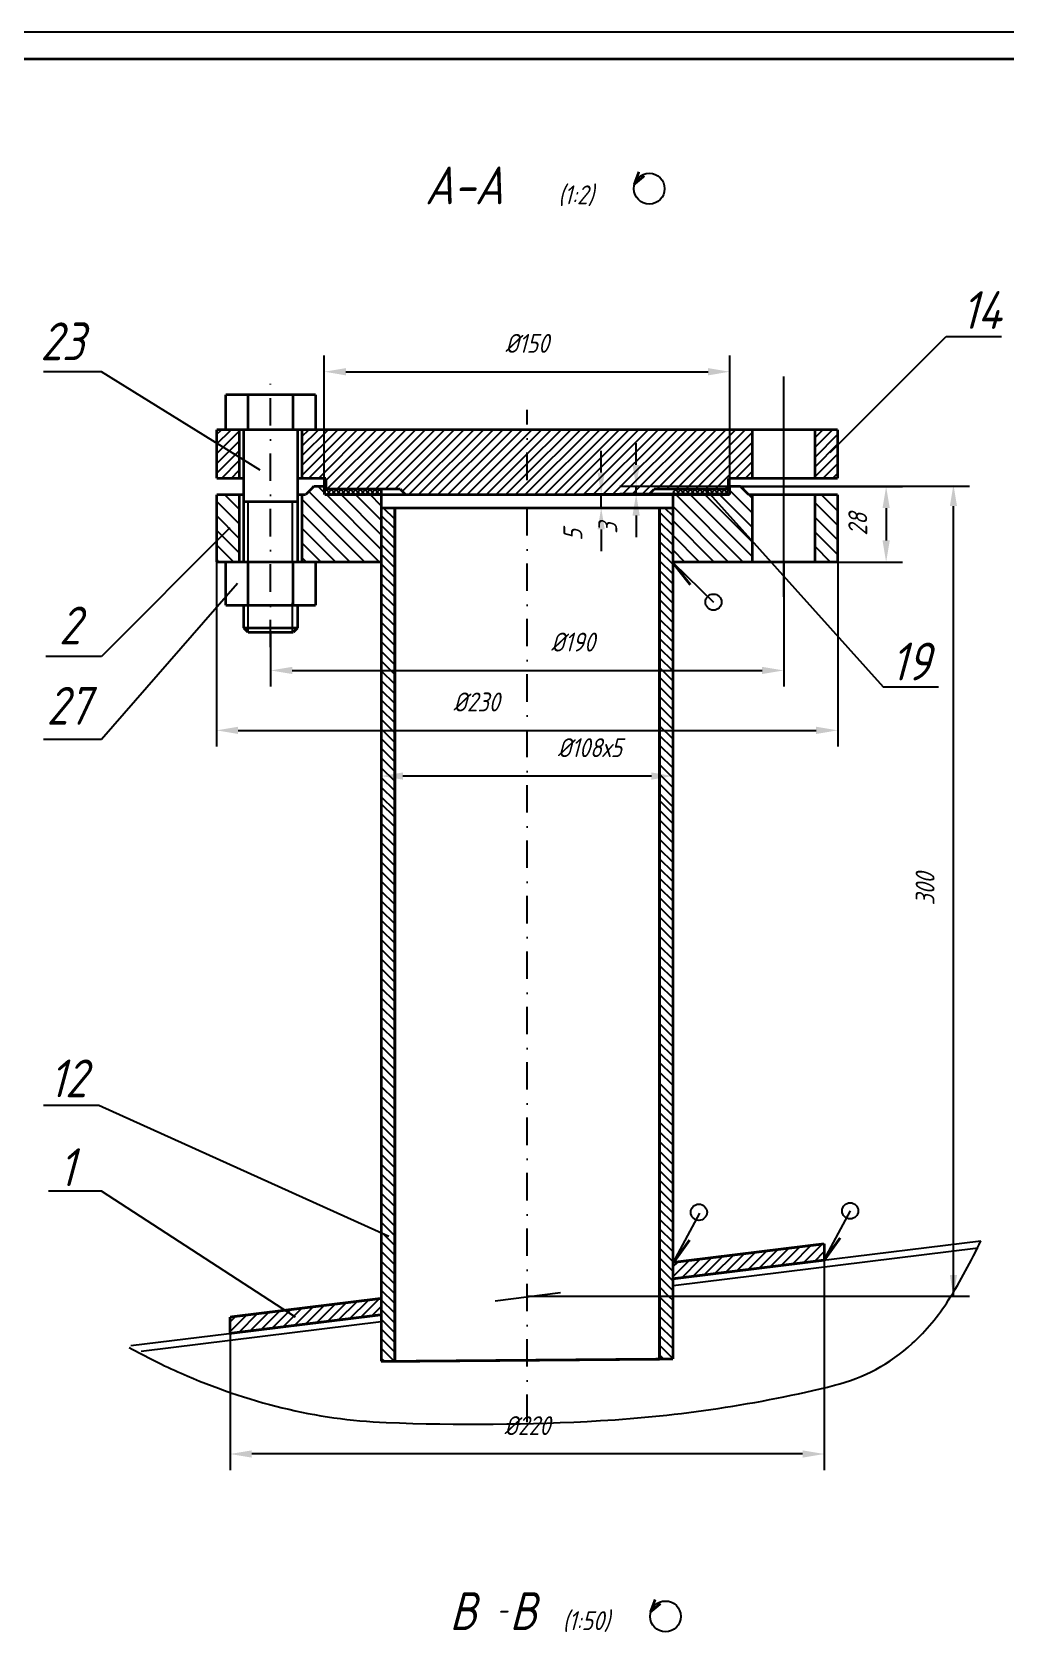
# Model space of a CAD drawing. Extents: x 604 to 1882, y 746 to 1340.
# Drawn here: x 896.2 to 1076.5, y 1044.2 to 1340.5 of the extents above; entities that cross this region are included whole.
import ezdxf
from ezdxf.enums import TextEntityAlignment as Align

# ---------------------------------------------------------------- set-up
doc = ezdxf.new("R2010")
doc.units = 0
doc.header["$LTSCALE"] = 0.4
doc.header["$MEASUREMENT"] = 0
doc.linetypes.add('DASHDOT', pattern=[25.4, 12.7, -6.35, 0, -6.35])
doc.layers.get('0').update_dxf_attribs({"linetype": 'CONTINUOUS'})
doc.layers.get('DEFPOINTS').update_dxf_attribs({"linetype": 'CONTINUOUS'})
doc.styles.add('ROMANC', font='romanc', dxfattribs={"width": 0.8, "oblique": 15, "height": 3.5})
doc.dimstyles.get("Standard").update_dxf_attribs({"dimtxt": 0.18, "dimasz": 0.18, "dimexe": 0.18, "dimexo": 0.0625, "dimgap": 0.09, "dimtad": 0, "dimtih": 1, "dimtoh": 1, "dimdec": 4, "dimzin": 0, "dimtxsty": 'STANDARD', "dimcen": 0.09, "dimazin": 3, "dimtfac": 1, "dimtdec": 4, "dimtofl": 0, "dimtmove": 0, "dimatfit": 3, "dimtolj": 1, "dimtzin": 0})

# ---------------------------------------------------------------- blocks, each defined once
blk = doc.blocks.new('*D9')
at = {"color": 0, "linetype": 'BYBLOCK'}
for p, q in [((1624.72, 1364.35), (1654.68, 1364.35)), ((1651.68, 1360.35), (1651.68, 1354.35)), ((1642.72, 1350.35), (1654.68, 1350.35))]:
    blk.add_line(p, q, dxfattribs=at)
for points in [[(1651.01, 1360.35), (1652.35, 1360.35), (1651.68, 1364.35)], [(1651.01, 1354.35), (1652.35, 1354.35), (1651.68, 1350.35)]]:
    blk.add_solid(points, dxfattribs=at)
at = {"layer": 'DEFPOINTS', "color": 0, "linetype": 'BYBLOCK'}
for p in [(1624.72, 1364.35), (1642.72, 1350.35), (1651.68, 1350.35)]:
    blk.add_point(p, dxfattribs=at)
at = {"color": 0, "linetype": 'BYBLOCK', "style": 'ROMANC', "oblique": 15, "width": 0.8}
blk.add_text('28', height=3.5, rotation=90, dxfattribs=at).set_placement((1648.18, 1357.35), align=Align.CENTER)
blk = doc.blocks.new('*D10')
at = {"color": 0, "linetype": 'BYBLOCK'}
for p, q in [((1527.72, 1350.35), (1527.72, 1316.19)), ((1642.72, 1350.35), (1642.72, 1316.19)), ((1531.72, 1319.19), (1638.72, 1319.19))]:
    blk.add_line(p, q, dxfattribs=at)
for points in [[(1531.72, 1319.86), (1531.72, 1318.52), (1527.72, 1319.19)], [(1638.72, 1319.86), (1638.72, 1318.52), (1642.72, 1319.19)]]:
    blk.add_solid(points, dxfattribs=at)
at = {"layer": 'DEFPOINTS', "color": 0, "linetype": 'BYBLOCK'}
for p in [(1527.72, 1350.35), (1642.72, 1350.35), (1642.72, 1319.19)]:
    blk.add_point(p, dxfattribs=at)
at = {"color": 0, "linetype": 'BYBLOCK', "style": 'ROMANC', "oblique": 15, "width": 0.8}
blk.add_text('%%c230', height=3.5, dxfattribs=at).set_placement((1575.81, 1322.69), align=Align.CENTER)
blk = doc.blocks.new('*X0')
at = {"color": 0}
for p, q in [((1589.33, 1249.87), (1592.78, 1253.32)), ((1591.38, 1250.13), (1594.82, 1253.57)), ((1593.42, 1250.38), (1596.87, 1253.83)), ((1595.47, 1250.63), (1598.92, 1254.08)), ((1597.52, 1250.88), (1600.97, 1254.33)), ((1599.57, 1251.14), (1603.02, 1254.58)), ((1601.62, 1251.39), (1605.07, 1254.84)), ((1603.67, 1251.64), (1607.12, 1255.09)), ((1605.72, 1251.89), (1609.16, 1255.34)), ((1607.76, 1252.15), (1611.21, 1255.59)), ((1609.81, 1252.4), (1611.62, 1254.21)), ((1583.62, 1249.56), (1586.63, 1252.56)), ((1583.62, 1251.36), (1584.58, 1252.31)), ((1585.23, 1249.37), (1588.68, 1252.82)), ((1587.28, 1249.62), (1590.73, 1253.07)), ((1517.63, 1241.04), (1521.07, 1244.48)), ((1519.68, 1241.29), (1523.12, 1244.74)), ((1521.72, 1241.54), (1525.17, 1244.99)), ((1523.77, 1241.79), (1527.22, 1245.24)), ((1525.82, 1242.05), (1529.27, 1245.49)), ((1501.62, 1239.4), (1504.69, 1242.46)), ((1501.62, 1241.2), (1502.64, 1242.21)), ((1503.29, 1239.27), (1506.73, 1242.72)), ((1505.34, 1239.52), (1508.78, 1242.97)), ((1507.38, 1239.77), (1510.83, 1243.22)), ((1509.43, 1240.03), (1512.88, 1243.47)), ((1511.48, 1240.28), (1514.93, 1243.73)), ((1513.53, 1240.53), (1516.98, 1243.98)), ((1515.58, 1240.78), (1519.03, 1244.23)), ((1527.87, 1242.3), (1529.62, 1244.05))]:
    blk.add_line(p, q, dxfattribs=at)
blk = doc.blocks.new('*D7')
at = {"color": 0, "linetype": 'BYBLOCK'}
for p, q in [((1547.67, 1362.85), (1547.67, 1388.59)), ((1622.72, 1362.85), (1622.72, 1388.59)), ((1551.67, 1385.59), (1618.72, 1385.59))]:
    blk.add_line(p, q, dxfattribs=at)
for points in [[(1551.67, 1386.26), (1551.67, 1384.92), (1547.67, 1385.59)], [(1618.72, 1386.26), (1618.72, 1384.92), (1622.72, 1385.59)]]:
    blk.add_solid(points, dxfattribs=at)
at = {"layer": 'DEFPOINTS', "color": 0, "linetype": 'BYBLOCK'}
for p in [(1622.72, 1385.59), (1547.67, 1362.85), (1622.72, 1362.85)]:
    blk.add_point(p, dxfattribs=at)
at = {"color": 0, "linetype": 'BYBLOCK', "style": 'ROMANC', "oblique": 15, "width": 0.8}
blk.add_text('%%c150', height=3.5, dxfattribs=at).set_placement((1585.19, 1389.09), align=Align.CENTER)
blk = doc.blocks.new('*X3')
at = {"color": 0}
for p, q in [((1519.12, 1344.91), (1519.56, 1345.34)), ((1520.36, 1344.34), (1519.36, 1345.34)), ((1519.46, 1344.34), (1520.46, 1345.34)), ((1521.26, 1344.34), (1520.26, 1345.34)), ((1520.36, 1344.34), (1521.36, 1345.34)), ((1522.16, 1344.34), (1521.16, 1345.34)), ((1521.25, 1344.34), (1522.25, 1345.34)), ((1523.05, 1344.34), (1522.05, 1345.34)), ((1522.15, 1344.34), (1523.15, 1345.34)), ((1523.95, 1344.34), (1522.95, 1345.34)), ((1523.05, 1344.34), (1524.05, 1345.34)), ((1524.85, 1344.34), (1523.85, 1345.34)), ((1523.95, 1344.34), (1524.95, 1345.34)), ((1525.75, 1344.34), (1524.75, 1345.34)), ((1524.85, 1344.34), (1525.85, 1345.34)), ((1526.65, 1344.34), (1525.65, 1345.34)), ((1525.74, 1344.34), (1526.74, 1345.34)), ((1527.54, 1344.34), (1526.54, 1345.34)), ((1526.64, 1344.34), (1527.64, 1345.34)), ((1528.44, 1344.34), (1527.44, 1345.34)), ((1527.54, 1344.34), (1528.54, 1345.34)), ((1529.34, 1344.34), (1528.34, 1345.34)), ((1528.44, 1344.34), (1529.44, 1345.34)), ((1529.62, 1344.95), (1529.24, 1345.34)), ((1583.63, 1344.75), (1584.22, 1345.34)), ((1585.02, 1344.34), (1584.02, 1345.34)), ((1584.12, 1344.34), (1585.12, 1345.34)), ((1585.91, 1344.34), (1584.91, 1345.34)), ((1585.01, 1344.34), (1586.01, 1345.34)), ((1586.81, 1344.34), (1585.81, 1345.34)), ((1585.91, 1344.34), (1586.91, 1345.34)), ((1587.71, 1344.34), (1586.71, 1345.34)), ((1586.81, 1344.34), (1587.81, 1345.34)), ((1588.61, 1344.34), (1587.61, 1345.34)), ((1587.71, 1344.34), (1588.71, 1345.34)), ((1589.51, 1344.34), (1588.51, 1345.34)), ((1588.61, 1344.34), (1589.61, 1345.34)), ((1590.41, 1344.34), (1589.41, 1345.34)), ((1589.5, 1344.34), (1590.5, 1345.34)), ((1591.3, 1344.34), (1590.3, 1345.34)), ((1590.4, 1344.34), (1591.4, 1345.34)), ((1592.2, 1344.34), (1591.2, 1345.34)), ((1591.3, 1344.34), (1592.3, 1345.34)), ((1593.1, 1344.34), (1592.1, 1345.34)), ((1592.2, 1344.34), (1593.2, 1345.34)), ((1594, 1344.34), (1593, 1345.34)), ((1593.1, 1344.34), (1594.1, 1345.34)), ((1594.12, 1345.11), (1593.9, 1345.34)), ((1519.46, 1344.34), (1519.12, 1344.68)), ((1529.34, 1344.34), (1529.62, 1344.63)), ((1584.12, 1344.34), (1583.63, 1344.84)), ((1593.99, 1344.34), (1594.12, 1344.47))]:
    blk.add_line(p, q, dxfattribs=at)
blk = doc.blocks.new('*X2')
at = {"color": 0}
for p, q in [((1519.12, 1344.68), (1517.96, 1345.84)), ((1598.33, 1340.91), (1594.12, 1345.11)), ((1598.33, 1343.61), (1596.09, 1345.84)), ((1503.33, 1338.93), (1499.12, 1343.13)), ((1503.33, 1341.62), (1500.6, 1344.34)), ((1503.33, 1344.31), (1503.3, 1344.34)), ((1526.57, 1331.84), (1514.92, 1343.49)), ((1529.27, 1331.84), (1516.2, 1344.91)), ((1529.62, 1334.18), (1519.46, 1344.34)), ((1529.62, 1336.87), (1522.16, 1344.34)), ((1529.62, 1339.57), (1524.85, 1344.34)), ((1529.62, 1342.26), (1527.54, 1344.34)), ((1593.92, 1331.84), (1583.63, 1342.14)), ((1596.62, 1331.84), (1584.12, 1344.34)), ((1598.33, 1332.83), (1586.81, 1344.34)), ((1598.33, 1335.52), (1589.51, 1344.34)), ((1598.33, 1338.22), (1592.2, 1344.34)), ((1614.12, 1338.58), (1609.92, 1342.78)), ((1614.12, 1341.28), (1611.06, 1344.34)), ((1614.12, 1343.97), (1613.75, 1344.34)), ((1503.33, 1336.23), (1499.12, 1340.43)), ((1523.88, 1331.84), (1514.92, 1340.8)), ((1591.23, 1331.84), (1583.63, 1339.45)), ((1614.12, 1335.89), (1609.92, 1340.09)), ((1503.33, 1333.54), (1499.12, 1337.74)), ((1521.18, 1331.84), (1514.92, 1338.1)), ((1588.54, 1331.84), (1583.63, 1336.75)), ((1614.12, 1333.2), (1609.92, 1337.4)), ((1502.33, 1331.84), (1499.12, 1335.04)), ((1518.49, 1331.84), (1514.92, 1335.41)), ((1585.84, 1331.84), (1583.63, 1334.06)), ((1612.78, 1331.84), (1609.92, 1334.7)), ((1499.63, 1331.84), (1499.12, 1332.35)), ((1515.8, 1331.84), (1514.92, 1332.71)), ((1610.09, 1331.84), (1609.92, 1332.01))]:
    blk.add_line(p, q, dxfattribs=at)
blk = doc.blocks.new('*X1')
at = {"color": 0}
for p, q in [((1499.12, 1353.64), (1501.82, 1356.34)), ((1499.12, 1355.44), (1500.03, 1356.34)), ((1499.12, 1351.85), (1503.33, 1356.05)), ((1499.12, 1350.05), (1503.33, 1354.25)), ((1514.92, 1347.89), (1523.38, 1356.34)), ((1514.92, 1349.69), (1521.58, 1356.34)), ((1514.92, 1351.48), (1519.78, 1356.34)), ((1514.92, 1353.28), (1517.99, 1356.34)), ((1514.92, 1355.08), (1516.19, 1356.34)), ((1516.17, 1347.34), (1525.17, 1356.34)), ((1517.97, 1347.34), (1526.97, 1356.34)), ((1519.38, 1346.95), (1528.76, 1356.34)), ((1519.56, 1345.34), (1530.56, 1356.34)), ((1521.36, 1345.34), (1532.36, 1356.34)), ((1523.15, 1345.34), (1534.15, 1356.34)), ((1524.95, 1345.34), (1535.95, 1356.34)), ((1526.74, 1345.34), (1537.74, 1356.34)), ((1528.54, 1345.34), (1539.54, 1356.34)), ((1530.34, 1345.34), (1541.34, 1356.34)), ((1532.13, 1345.34), (1543.13, 1356.34)), ((1533.52, 1344.94), (1544.93, 1356.34)), ((1534.72, 1344.34), (1546.72, 1356.34)), ((1536.52, 1344.34), (1548.52, 1356.34)), ((1538.32, 1344.34), (1550.32, 1356.34)), ((1540.11, 1344.34), (1552.11, 1356.34)), ((1541.91, 1344.34), (1553.91, 1356.34)), ((1543.7, 1344.34), (1555.7, 1356.34)), ((1545.5, 1344.34), (1556.62, 1355.47)), ((1556.62, 1351.88), (1561.09, 1356.34)), ((1556.62, 1353.67), (1559.3, 1356.34)), ((1556.62, 1355.47), (1557.5, 1356.34)), ((1556.62, 1350.08), (1562.89, 1356.34)), ((1556.62, 1348.28), (1564.68, 1356.34)), ((1556.62, 1346.49), (1566.48, 1356.34)), ((1556.62, 1344.69), (1568.28, 1356.34)), ((1558.07, 1344.34), (1570.07, 1356.34)), ((1559.87, 1344.34), (1571.87, 1356.34)), ((1561.66, 1344.34), (1573.66, 1356.34)), ((1563.46, 1344.34), (1575.46, 1356.34)), ((1565.26, 1344.34), (1577.26, 1356.34)), ((1567.05, 1344.34), (1579.05, 1356.34)), ((1568.85, 1344.34), (1580.85, 1356.34)), ((1570.65, 1344.34), (1582.65, 1356.34)), ((1572.44, 1344.34), (1584.44, 1356.34)), ((1574.24, 1344.34), (1586.24, 1356.34)), ((1576.03, 1344.34), (1588.03, 1356.34)), ((1577.83, 1344.34), (1589.83, 1356.34)), ((1580.63, 1345.34), (1591.63, 1356.34)), ((1582.42, 1345.34), (1593.42, 1356.34)), ((1584.22, 1345.34), (1595.22, 1356.34)), ((1586.01, 1345.34), (1597.01, 1356.34)), ((1587.81, 1345.34), (1598.33, 1355.86)), ((1589.61, 1345.34), (1598.33, 1354.06)), ((1609.92, 1354.89), (1611.38, 1356.34)), ((1609.92, 1353.09), (1613.18, 1356.34)), ((1609.92, 1351.29), (1614.12, 1355.49)), ((1499.12, 1348.26), (1503.33, 1352.46)), ((1547.3, 1344.34), (1556.62, 1353.67)), ((1549.09, 1344.34), (1556.62, 1351.88)), ((1591.4, 1345.34), (1598.33, 1352.27)), ((1609.92, 1349.5), (1614.12, 1353.7)), ((1609.92, 1347.7), (1614.12, 1351.9)), ((1500.01, 1347.34), (1503.33, 1350.66)), ((1501.8, 1347.34), (1503.33, 1348.86)), ((1550.89, 1344.34), (1556.62, 1350.08)), ((1552.68, 1344.34), (1556.62, 1348.28)), ((1595.2, 1347.34), (1598.33, 1350.47)), ((1596.99, 1347.34), (1598.33, 1348.67)), ((1611.36, 1347.34), (1614.12, 1350.11)), ((1613.16, 1347.34), (1614.12, 1348.31)), ((1554.48, 1344.34), (1556.62, 1346.49)), ((1593.2, 1345.34), (1593.88, 1346.02)), ((1556.28, 1344.34), (1556.62, 1344.69))]:
    blk.add_line(p, q, dxfattribs=at)
blk = doc.blocks.new('*D8')
at = {"color": 0, "linetype": 'BYBLOCK'}
for p, q in [((1605.4, 1368.35), (1605.4, 1372.35)), ((1624.72, 1364.35), (1602.4, 1364.35)), ((1622.72, 1362.96), (1602.4, 1362.96)), ((1605.4, 1362.96), (1605.4, 1364.35)), ((1605.4, 1358.96), (1605.4, 1354.96))]:
    blk.add_line(p, q, dxfattribs=at)
for points in [[(1604.73, 1368.35), (1606.07, 1368.35), (1605.4, 1364.35)], [(1604.73, 1358.96), (1606.07, 1358.96), (1605.4, 1362.96)]]:
    blk.add_solid(points, dxfattribs=at)
at = {"layer": 'DEFPOINTS', "color": 0, "linetype": 'BYBLOCK'}
for p in [(1605.4, 1364.35), (1622.72, 1362.96), (1624.72, 1364.35)]:
    blk.add_point(p, dxfattribs=at)
at = {"color": 0, "linetype": 'BYBLOCK', "style": 'ROMANC', "oblique": 15, "width": 0.8}
blk.add_text('3', height=3.5, rotation=90, dxfattribs=at).set_placement((1601.9, 1356.64), align=Align.CENTER)
blk = doc.blocks.new('*D5')
at = {"color": 0, "linetype": 'BYBLOCK'}
for p, q in [((1598.93, 1366.92), (1598.93, 1370.92)), ((1609.8, 1362.92), (1595.93, 1362.92)), ((1598.93, 1360.38), (1598.93, 1362.92)), ((1609.8, 1360.38), (1595.93, 1360.38)), ((1598.93, 1356.38), (1598.93, 1352.38))]:
    blk.add_line(p, q, dxfattribs=at)
for points in [[(1598.26, 1366.92), (1599.6, 1366.92), (1598.93, 1362.92)], [(1598.26, 1356.38), (1599.6, 1356.38), (1598.93, 1360.38)]]:
    blk.add_solid(points, dxfattribs=at)
at = {"layer": 'DEFPOINTS', "color": 0, "linetype": 'BYBLOCK'}
for p in [(1598.93, 1362.92), (1609.8, 1362.92), (1609.8, 1360.38)]:
    blk.add_point(p, dxfattribs=at)
at = {"color": 0, "linetype": 'BYBLOCK', "style": 'ROMANC', "oblique": 15, "width": 0.8}
blk.add_text('5', height=3.5, rotation=90, dxfattribs=at).set_placement((1595.43, 1355.38), align=Align.CENTER)
blk = doc.blocks.new('*X15')
at = {"color": 0}
for p, q in [((1916.75, 1959.13), (1914.24, 1961.63)), ((1916.75, 1957.34), (1914.24, 1959.84)), ((1916.75, 1955.54), (1914.24, 1958.04)), ((1916.75, 1953.75), (1914.24, 1956.25)), ((1916.75, 1951.95), (1914.24, 1954.45)), ((1916.75, 1950.15), (1914.24, 1952.65)), ((1916.75, 1948.36), (1914.24, 1950.86)), ((1916.75, 1946.56), (1914.24, 1949.06)), ((1916.75, 1944.77), (1914.24, 1947.27)), ((1916.75, 1942.97), (1914.24, 1945.47)), ((1916.75, 1941.17), (1914.24, 1943.67)), ((1916.75, 1939.38), (1914.24, 1941.88)), ((1916.75, 1937.58), (1914.24, 1940.08)), ((1916.75, 1935.78), (1914.24, 1938.28)), ((1916.75, 1933.99), (1914.24, 1936.49)), ((1916.75, 1932.19), (1914.24, 1934.69)), ((1916.75, 1930.4), (1914.24, 1932.9)), ((1916.75, 1928.6), (1914.24, 1931.1)), ((1916.75, 1926.8), (1914.24, 1929.3)), ((1916.75, 1925.01), (1914.24, 1927.51)), ((1916.75, 1923.21), (1914.24, 1925.71)), ((1916.75, 1921.42), (1914.24, 1923.92)), ((1916.75, 1919.62), (1914.24, 1922.12)), ((1916.75, 1917.82), (1914.24, 1920.32)), ((1916.75, 1916.03), (1914.24, 1918.53)), ((1916.75, 1914.23), (1914.24, 1916.73)), ((1916.75, 1912.44), (1914.24, 1914.94)), ((1916.75, 1910.64), (1914.24, 1913.14)), ((1916.75, 1908.84), (1914.24, 1911.34))]:
    blk.add_line(p, q, dxfattribs=at)
blk = doc.blocks.new('*X16')
at = {"color": 0}
for p, q in [((1865.24, 1958.55), (1862.74, 1961.05)), ((1865.24, 1956.75), (1862.74, 1959.25)), ((1865.24, 1954.96), (1862.74, 1957.46)), ((1865.24, 1953.16), (1862.74, 1955.66)), ((1865.24, 1951.36), (1862.74, 1953.86)), ((1865.24, 1949.57), (1862.74, 1952.07)), ((1865.24, 1947.77), (1862.74, 1950.27)), ((1865.24, 1945.98), (1862.74, 1948.48)), ((1865.24, 1944.18), (1862.74, 1946.68)), ((1865.24, 1942.38), (1862.74, 1944.88)), ((1865.24, 1940.59), (1862.74, 1943.09)), ((1865.24, 1938.79), (1862.74, 1941.29)), ((1865.24, 1937), (1862.74, 1939.5)), ((1865.24, 1935.2), (1862.74, 1937.7)), ((1865.24, 1933.4), (1862.74, 1935.9)), ((1865.24, 1931.61), (1862.74, 1934.11)), ((1865.24, 1929.81), (1862.74, 1932.31)), ((1865.24, 1928.02), (1862.74, 1930.52)), ((1865.24, 1926.22), (1862.74, 1928.72)), ((1865.24, 1924.42), (1862.74, 1926.92)), ((1865.24, 1922.63), (1862.74, 1925.13)), ((1865.24, 1920.83), (1862.74, 1923.33)), ((1865.24, 1919.03), (1862.74, 1921.53)), ((1865.24, 1917.24), (1862.74, 1919.74)), ((1865.24, 1915.44), (1862.74, 1917.94)), ((1865.24, 1913.65), (1862.74, 1916.15)), ((1865.24, 1911.85), (1862.74, 1914.35)), ((1865.24, 1910.05), (1862.74, 1912.55)), ((1865.24, 1908.26), (1862.74, 1910.76))]:
    blk.add_line(p, q, dxfattribs=at)

msp = doc.modelspace()

# ---------------------------------------------------------------- linework, layer by layer
for p, q in [((604.32, 1340.46), (1445.32, 1340.46)), ((1043.9319, 1262.61498), (1065.4019, 1284.07498)), ((1065.4019, 1284.07498), (1075.6719, 1284.07498)), ((909.0319, 1277.54498), (898.2919, 1277.54498)), ((938.4319, 1259.35498), (909.0319, 1277.54498)), ((1035.3569, 1235.85998), (1035.3569, 1276.66498)), ((936.1819, 1242.18498), (936.1819, 1253.58498)), ((944.4019, 1242.18498), (944.4019, 1253.47498)), ((1021.0519, 1255.62498), (1053.7319, 1219.23498)), ((932.8319, 1248.62498), (909.0319, 1224.83498)), ((1014.8719, 1242.16498), (1022.3419, 1234.89498)), ((934.2319, 1238.36498), (909.0319, 1209.44498)), ((936.1819, 1229.29498), (936.1819, 1234.31498)), ((944.4019, 1229.40498), (944.4019, 1234.76498)), ((909.0319, 1224.83498), (898.7619, 1224.83498)), ((1053.7319, 1219.23498), (1064.0019, 1219.23498)), ((909.0319, 1209.44498), (898.2919, 1209.44498)), ((908.5619, 1141.67498), (898.2919, 1141.67498)), ((962.2419, 1117.42498), (908.5619, 1141.67498)), ((909.0319, 1125.81498), (899.2219, 1125.81498)), ((944.9719, 1102.49498), (909.0319, 1125.81498)), ((1014.90316, 1112.57612), (1019.81433, 1121.77036)), ((1042.78316, 1112.96612), (1047.69433, 1122.16036)), ((1014.8569, 1108.34646), (1071.37723, 1115.31374)), ((1041.67584, 1112.9119), (1071.83987, 1116.63024)), ((981.92326, 1105.54865), (994.03562, 1107.04175)), ((914.47843, 1097.23222), (934.72738, 1099.72832)), ((916.38645, 1096.20796), (960.8569, 1101.68986))]:
    msp.add_line(p, q)
at = {"linetype": 'DASHDOT'}
for p, q in [((940.3569, 1226.55498), (940.3569, 1276.10498)), ((987.8569, 1083.07498), (987.8569, 1270.51498))]:
    msp.add_line(p, q, dxfattribs=at)
at = {"color": 0, "linetype": 'BYBLOCK'}
for p, q in [((1025.1069, 1256.34498), (1069.7719, 1256.34498)), ((1066.7719, 1106.27762), (1066.7719, 1252.66498)), ((1035.3569, 1242.31762), (1035.3569, 1219.24498)), ((940.3569, 1229.31762), (940.3569, 1219.24498)), ((944.3569, 1222.24498), (1031.3569, 1222.24498)), ((960.8569, 1197.56498), (960.8569, 1205.69498)), ((1014.8569, 1195.97498), (1014.8569, 1205.69498)), ((1010.8569, 1202.69498), (964.8569, 1202.69498)), ((960.8569, 1105.70912), (960.8569, 1145.20498)), ((1014.8569, 1112.62863), (1014.8569, 1142.88498)), ((1066.7719, 1110.27762), (1066.7719, 1140.19498)), ((1042.8569, 1113.05749), (1042.8569, 1074.16498)), ((987.85842, 1106.39113), (1069.77342, 1106.39113)), ((932.8569, 1099.49774), (932.8569, 1074.16498)), ((1038.8569, 1077.16498), (936.8569, 1077.16498))]:
    msp.add_line(p, q, dxfattribs=at)
at = {"color": 0}
for p, q in [((963.3569, 1248.43984), (960.8569, 1250.93984)), ((963.3569, 1250.23589), (961.27517, 1252.31762)), ((963.3569, 1252.03194), (963.07122, 1252.31762)), ((1014.8569, 1249.02532), (1012.3569, 1251.52532)), ((1014.8569, 1250.82137), (1013.36066, 1252.31762)), ((963.3569, 1246.64379), (960.8569, 1249.14379)), ((963.3569, 1244.84773), (960.8569, 1247.34773)), ((1014.8569, 1247.22927), (1012.3569, 1249.72927)), ((1014.8569, 1245.43322), (1012.3569, 1247.93322)), ((963.3569, 1243.05168), (960.8569, 1245.55168)), ((1014.8569, 1243.63717), (1012.3569, 1246.13717)), ((1014.8569, 1241.84112), (1012.3569, 1244.34112)), ((963.3569, 1241.25563), (960.8569, 1243.75563)), ((963.3569, 1239.45958), (960.8569, 1241.95958)), ((1014.8569, 1240.04507), (1012.3569, 1242.54507)), ((963.3569, 1237.66353), (960.8569, 1240.16353)), ((963.3569, 1235.86748), (960.8569, 1238.36748)), ((1014.8569, 1238.24902), (1012.3569, 1240.74902)), ((1014.8569, 1236.45296), (1012.3569, 1238.95296)), ((963.3569, 1234.07143), (960.8569, 1236.57143)), ((1014.8569, 1234.65691), (1012.3569, 1237.15691)), ((963.3569, 1232.27538), (960.8569, 1234.77538)), ((963.3569, 1230.47932), (960.8569, 1232.97932)), ((1014.8569, 1232.86086), (1012.3569, 1235.36086)), ((1014.8569, 1231.06481), (1012.3569, 1233.56481)), ((963.3569, 1228.68327), (960.8569, 1231.18327)), ((1014.8569, 1229.26876), (1012.3569, 1231.76876)), ((1014.8569, 1227.47271), (1012.3569, 1229.97271)), ((963.3569, 1226.88722), (960.8569, 1229.38722)), ((963.3569, 1225.09117), (960.8569, 1227.59117)), ((1014.8569, 1225.67666), (1012.3569, 1228.17666)), ((963.3569, 1223.29512), (960.8569, 1225.79512)), ((963.3569, 1221.49907), (960.8569, 1223.99907)), ((1014.8569, 1223.88061), (1012.3569, 1226.38061)), ((1014.8569, 1222.08455), (1012.3569, 1224.58455)), ((963.3569, 1219.70302), (960.8569, 1222.20302)), ((1014.8569, 1220.2885), (1012.3569, 1222.7885)), ((1014.8569, 1218.49245), (1012.3569, 1220.99245)), ((963.3569, 1217.90697), (960.8569, 1220.40697)), ((963.3569, 1216.11092), (960.8569, 1218.61092)), ((1014.8569, 1216.6964), (1012.3569, 1219.1964)), ((963.3569, 1214.31486), (960.8569, 1216.81486)), ((963.3569, 1212.51881), (960.8569, 1215.01881)), ((1014.8569, 1214.90035), (1012.3569, 1217.40035)), ((1014.8569, 1213.1043), (1012.3569, 1215.6043)), ((963.3569, 1210.72276), (960.8569, 1213.22276)), ((1014.8569, 1211.30825), (1012.3569, 1213.80825)), ((1014.8569, 1209.5122), (1012.3569, 1212.0122)), ((963.3569, 1208.92671), (960.8569, 1211.42671)), ((963.3569, 1207.13066), (960.8569, 1209.63066)), ((1014.8569, 1207.71614), (1012.3569, 1210.21614)), ((963.3569, 1205.33461), (960.8569, 1207.83461)), ((963.3569, 1203.53856), (960.8569, 1206.03856)), ((1014.8569, 1205.92009), (1012.3569, 1208.42009)), ((1014.8569, 1204.12404), (1012.3569, 1206.62404)), ((963.3569, 1201.74251), (960.8569, 1204.24251)), ((1014.8569, 1202.32799), (1012.3569, 1204.82799)), ((1014.8569, 1200.53194), (1012.3569, 1203.03194)), ((963.3569, 1199.94645), (960.8569, 1202.44645)), ((963.3569, 1198.1504), (960.8569, 1200.6504)), ((1014.8569, 1198.73589), (1012.3569, 1201.23589)), ((963.3569, 1196.35435), (960.8569, 1198.85435)), ((1014.8569, 1196.93984), (1012.3569, 1199.43984)), ((963.3569, 1142.72225), (960.8569, 1145.22225)), ((1014.8569, 1143.30773), (1012.3569, 1145.80773)), ((1014.8569, 1141.51168), (1012.3569, 1144.01168)), ((963.3569, 1140.9262), (960.8569, 1143.4262)), ((963.3569, 1139.13015), (960.8569, 1141.63015)), ((1014.8569, 1139.71563), (1012.3569, 1142.21563)), ((963.3569, 1137.3341), (960.8569, 1139.8341)), ((963.3569, 1135.53804), (960.8569, 1138.03804)), ((1014.8569, 1137.91958), (1012.3569, 1140.41958)), ((1014.8569, 1136.12353), (1012.3569, 1138.62353)), ((963.3569, 1133.74199), (960.8569, 1136.24199)), ((1014.8569, 1134.32748), (1012.3569, 1136.82748)), ((1014.8569, 1132.53143), (1012.3569, 1135.03143)), ((963.3569, 1131.94594), (960.8569, 1134.44594)), ((963.3569, 1130.14989), (960.8569, 1132.64989)), ((1014.8569, 1130.73538), (1012.3569, 1133.23538)), ((963.3569, 1128.35384), (960.8569, 1130.85384)), ((963.3569, 1126.55779), (960.8569, 1129.05779)), ((1014.8569, 1128.93932), (1012.3569, 1131.43932)), ((1014.8569, 1127.14327), (1012.3569, 1129.64327)), ((963.3569, 1124.76174), (960.8569, 1127.26174)), ((1014.8569, 1125.34722), (1012.3569, 1127.84722)), ((1014.8569, 1123.55117), (1012.3569, 1126.05117)), ((963.3569, 1122.96569), (960.8569, 1125.46569)), ((963.3569, 1121.16963), (960.8569, 1123.66963)), ((1014.8569, 1121.75512), (1012.3569, 1124.25512)), ((963.3569, 1119.37358), (960.8569, 1121.87358)), ((963.3569, 1117.57753), (960.8569, 1120.07753)), ((1014.8569, 1119.95907), (1012.3569, 1122.45907)), ((1014.8569, 1118.16302), (1012.3569, 1120.66302)), ((963.3569, 1115.78148), (960.8569, 1118.28148)), ((1014.8569, 1116.36697), (1012.3569, 1118.86697)), ((1014.8569, 1114.57092), (1012.3569, 1117.07092)), ((963.3569, 1113.98543), (960.8569, 1116.48543)), ((963.3569, 1112.18938), (960.8569, 1114.68938)), ((1014.8569, 1112.77486), (1012.3569, 1115.27486)), ((963.3569, 1110.39333), (960.8569, 1112.89333)), ((963.3569, 1108.59728), (960.8569, 1111.09728)), ((1014.8569, 1110.97881), (1012.3569, 1113.47881)), ((1014.8569, 1109.18276), (1012.3569, 1111.68276)), ((963.3569, 1106.80122), (960.8569, 1109.30122)), ((1014.8569, 1107.38671), (1012.3569, 1109.88671)), ((1014.16994, 1106.27762), (1012.3569, 1108.09066)), ((963.3569, 1105.00517), (960.8569, 1107.50517)), ((963.3569, 1103.20912), (960.8569, 1105.70912)), ((1012.37389, 1106.27762), (1012.3569, 1106.29461)), ((1014.8569, 1103.79461), (1012.37389, 1106.27762)), ((1014.8569, 1105.59066), (1014.16994, 1106.27762)), ((963.3569, 1101.41307), (960.8569, 1103.91307)), ((963.3569, 1099.61702), (960.8569, 1102.11702)), ((1014.8569, 1101.99856), (1012.3569, 1104.49856)), ((1014.8569, 1100.20251), (1012.3569, 1102.70251)), ((963.3569, 1097.82097), (960.8569, 1100.32097)), ((1014.8569, 1098.40645), (1012.3569, 1100.90645)), ((1014.8569, 1096.6104), (1012.3569, 1099.1104)), ((963.3569, 1096.02492), (960.8569, 1098.52492)), ((963.27019, 1094.31558), (960.8569, 1096.72887)), ((1014.8569, 1094.81435), (1012.3569, 1097.31435)), ((961.489, 1094.30072), (960.8569, 1094.93281)), ((1013.14332, 1094.73189), (1012.3569, 1095.5183))]:
    msp.add_line(p, q, dxfattribs=at)
at = {"const_width": 0.5}
for points in [[(624.32, 1335.46), (1440.32, 1335.46)], [(1007.67361, 1312.23111), (1008.54361, 1314.57111)], [(1007.67361, 1312.27111), (1009.54361, 1313.83111)], [(932.0319, 1266.81762), (932.0319, 1273.31762)], [(932.0319, 1273.31762), (948.6819, 1273.31762)], [(936.1919, 1266.81762), (936.1919, 1273.31762)], [(944.5219, 1266.81762), (944.5219, 1273.31762)], [(948.6819, 1266.81762), (948.6819, 1273.31762)], [(930.3569, 1257.81762), (930.3569, 1266.81762)], [(930.3569, 1266.81762), (1045.3569, 1266.81762)], [(934.5569, 1257.81762), (934.5569, 1266.81762)], [(935.3569, 1242.31762), (935.3569, 1266.81762)], [(945.3569, 1242.31762), (945.3569, 1266.81762)], [(946.1569, 1257.81762), (946.1569, 1266.81762)], [(1029.5569, 1257.81762), (1029.5569, 1266.81762)], [(1041.1569, 1257.81762), (1041.1569, 1266.81762)], [(1045.3569, 1257.81762), (1045.3569, 1266.81762)], [(930.3569, 1257.81762), (935.3569, 1257.81762)], [(945.3569, 1257.81762), (950.6069, 1257.81762)], [(948.3569, 1256.31762), (946.8619, 1254.81498)], [(948.3569, 1256.31762), (950.6069, 1256.31762)], [(950.3569, 1254.81762), (950.3569, 1256.31762)], [(950.6069, 1255.81762), (950.6069, 1257.81762)], [(1025.1069, 1257.81762), (1045.3569, 1257.81762)], [(1025.1069, 1255.81762), (1025.1069, 1257.81762)], [(1025.1069, 1256.31762), (1027.3569, 1256.31762)], [(1025.3569, 1254.81762), (1025.3569, 1256.31762)], [(1027.3569, 1256.31762), (1028.8519, 1254.81498)], [(930.3569, 1242.31762), (930.3569, 1254.81762)], [(930.3569, 1254.81762), (935.3569, 1254.81762)], [(934.5569, 1242.31762), (934.5569, 1254.81762)], [(935.3569, 1253.49762), (945.3569, 1253.49762)], [(945.3569, 1254.81762), (946.86453, 1254.81762)], [(946.1569, 1242.31762), (946.1569, 1254.81762)], [(950.3569, 1255.81762), (964.3569, 1255.81762)], [(950.3569, 1254.81762), (1025.3569, 1254.81762)], [(960.8569, 1105.97202), (960.8569, 1255.81762)], [(964.3569, 1255.81762), (965.3469, 1254.81998)], [(1011.3569, 1255.81762), (1010.3669, 1254.81998)], [(1011.3569, 1255.81762), (1025.3569, 1255.81762)], [(1014.8569, 1112.62863), (1014.8569, 1254.81762)], [(1028.84928, 1254.81762), (1045.3569, 1254.81762)], [(1029.5569, 1242.31762), (1029.5569, 1254.81762)], [(1041.1569, 1242.31762), (1041.1569, 1254.81762)], [(1045.3569, 1242.31762), (1045.3569, 1254.81762)], [(960.8569, 1252.31762), (1014.8569, 1252.31762)], [(963.3569, 1144.5183), (963.3569, 1252.31762)], [(1012.3569, 1106.27762), (1012.3569, 1252.31762)], [(930.3569, 1242.31762), (960.8569, 1242.31762)], [(932.0319, 1234.31762), (932.0319, 1242.31762)], [(936.1919, 1234.31762), (936.1919, 1242.31762)], [(944.5219, 1234.31762), (944.5219, 1242.31762)], [(948.6819, 1234.31762), (948.6819, 1242.31762)], [(1014.7719, 1242.26498), (1018.0719, 1238.09498)], [(1014.8569, 1242.31762), (1045.3569, 1242.31762)], [(932.0319, 1234.31762), (948.6819, 1234.31762)], [(935.3569, 1230.11762), (935.3569, 1234.31762)], [(945.3569, 1230.11762), (945.3569, 1234.31762)], [(935.3569, 1230.11762), (945.3569, 1230.11762)], [(935.3569, 1230.11762), (936.1569, 1229.31762)], [(936.1569, 1229.31762), (944.5569, 1229.31762)], [(945.3569, 1230.11762), (944.5569, 1229.31762)], [(960.8569, 1094.29544), (960.8569, 1144.19498)], [(963.3569, 1094.31631), (963.3569, 1145.49498)], [(1012.3569, 1094.72532), (1012.3569, 1143.75498)], [(1014.8569, 1094.74619), (1014.8569, 1141.87498)], [(1014.83484, 1112.45229), (1017.92514, 1116.77999)], [(1042.71484, 1112.84229), (1045.80514, 1117.16999)], [(1014.8569, 1112.62863), (1042.8569, 1116.0802)], [(1042.8569, 1113.05749), (1042.8569, 1116.0802)], [(1014.8569, 1109.60592), (1042.8569, 1113.05749)], [(932.8569, 1102.52045), (960.8569, 1105.97202)], [(932.8569, 1099.49774), (960.8569, 1102.94932)], [(932.8569, 1099.49774), (932.8569, 1102.52045)], [(960.8019, 1094.29498), (1014.8569, 1094.74619)], [(931.51828, 1051.57211), (931.51828, 1051.57211)], [(1010.67845, 1047.88), (1011.54845, 1050.22)], [(1010.67845, 1047.92), (1012.54845, 1049.48)]]:
    msp.add_lwpolyline(points, dxfattribs=at)
at = {"linetype": 'CONTINUOUS', "const_width": 0.5}
msp.add_lwpolyline([(1053.36742, 1313.64275), (1053.36742, 1313.64275, 0.102991918)], format="xyb", dxfattribs=at)
for points in [[(970.96681, 1266.89), (970.96681, 1266.89)], [(1006.96721, 1266.89), (1006.96721, 1266.89)], [(1014.03335, 1266.89), (1014.03335, 1266.89)]]:
    msp.add_lwpolyline(points, dxfattribs=at)
msp.add_lwpolyline([(914.14989, 1096.88828, 0.020741451), (923.80301, 1092.11133, 0.044578658), (942.52336, 1085.72104, 0.049908596), (961.74694, 1083.00967, 0.024373446), (1001.42336, 1083.34104, 0.046363029), (1044.75962, 1089.87954, 0.126209078), (1059.13336, 1097.61104, 0.06571708), (1065.87512, 1105.69749, 0.032145222), (1071.83987, 1116.63024, 0.043130738)], format="xyb")
for centre, radius in [((1010.45361, 1311.44111), 2.85112), ((1022.3419, 1234.89498), 1.5), ((1019.6519, 1121.92498), 1.5), ((1047.6519, 1122.18498), 1.5), ((1013.45845, 1047.09), 2.85112)]:
    msp.add_circle(centre, radius)
at = {"color": 0, "linetype": 'BYBLOCK'}
for points in [[(1066.10524, 1252.66498), (1067.43857, 1252.66498), (1066.7719, 1256.66498)], [(944.3569, 1222.91165), (944.3569, 1221.57831), (940.3569, 1222.24498)], [(1031.3569, 1222.91165), (1031.3569, 1221.57831), (1035.3569, 1222.24498)], [(964.8569, 1203.36165), (964.8569, 1202.02831), (960.8569, 1202.69498)], [(1010.8569, 1203.36165), (1010.8569, 1202.02831), (1014.8569, 1202.69498)], [(1066.10524, 1110.27762), (1067.43857, 1110.27762), (1066.7719, 1106.27762)], [(936.8569, 1077.83165), (936.8569, 1076.49831), (932.8569, 1077.16498)], [(1038.8569, 1077.83165), (1038.8569, 1076.49831), (1042.8569, 1077.16498)]]:
    msp.add_solid(points, dxfattribs=at)
at = {"layer": 'DEFPOINTS', "color": 0, "linetype": 'BYBLOCK'}
for p in [(987.8569, 1256.66498), (1066.7719, 1256.66498), (1035.3569, 1242.31762), (940.3569, 1229.31762), (1035.3569, 1222.24498), (960.8569, 1202.69498), (1014.8569, 1112.62863), (1042.8569, 1113.05749), (960.8569, 1105.70912), (987.8569, 1106.27762), (932.8569, 1099.49774), (932.8569, 1077.16498)]:
    msp.add_point(p, dxfattribs=at)

# ---------------------------------------------------------------- block references
for name, p in [('*X1', (-568.7681, -89.52502)), ('*X2', (-568.7681, -89.52502)), ('*X3', (-568.7681, -89.52502)), ('*X16', (-901.8881, -763.47502)), ('*X15', (-901.8881, -763.47502)), ('*X0', (-568.7681, -139.56502))]:
    msp.add_blockref(name, p)

# ---------------------------------------------------------------- texts
at = {"style": 'ROMANC', "oblique": 15, "width": 0.8}
for s, height, p in [(' A-A', 7, (965.22361, 1308.56111)), ('(1:2)', 3.5, (993.58361, 1308.56111)), ('14', 7, (1068.2919, 1285.47498)), ('23', 7, (897.73858, 1279.68368)), ('2', 7, (901.1719, 1227.07498)), ('19', 7, (1055.21453, 1220.39895)), ('27', 7, (898.88302, 1212.2073)), ('12', 7, (899.3919, 1143.21498)), ('1', 7, (901.1719, 1126.76498)), (' В', 7, (969.76845, 1044.57)), (' В', 7, (980.88845, 1044.57)), ('-', 3.5, (982.26845, 1046.59)), ('(1:50)', 3.5, (994.41845, 1044.55))]:
    msp.add_text(s, height=height, dxfattribs=at).set_placement(p)
at = {"color": 0, "linetype": 'BYBLOCK', "style": 'ROMANC', "oblique": 15, "width": 0.8}
for s, p in [('%%c190', (996.3219, 1225.74498)), ('%%c108х5', (999.4519, 1206.19498)), ('%%c220', (987.8569, 1080.66498))]:
    msp.add_text(s, height=3.5, dxfattribs=at).set_placement(p, align=Align.CENTER)
msp.add_text('300', height=3.5, rotation=90, dxfattribs=at).set_placement((1063.2719, 1181.7513), align=Align.CENTER)

# ---------------------------------------------------------------- dimensions: what is measured, and where the dimension line sits
dim = msp.add_linear_dim(base=(1025.3519, 1277.55498), p1=(950.3019, 1254.81498), p2=(1025.3519, 1254.81498), text='%%c150', dimstyle='Standard')
dim.commit()
dim.dimension.update_dxf_attribs({"geometry": '*D7', "text_midpoint": (987.8269, 1281.05498), "insert": (-597.3681, -108.03502)})
for base, p1, p2, text, picture, middle in [((1001.5619, 1254.88498), (1012.4319, 1252.34498), (1012.4319, 1254.88498), '5', '*D5', (998.0619, 1247.34498)), ((1008.0319, 1256.31762), (1025.3519, 1254.92498), (1027.3569, 1256.31762), '3', '*D8', (1004.5319, 1248.60498))]:
    dim = msp.add_linear_dim(base=base, p1=p1, p2=p2, angle=90, text=text, dimstyle='Standard')
    dim.commit()
    dim.dimension.update_dxf_attribs({"geometry": picture, "text_midpoint": middle, "dimtype": 128, "insert": (-597.3681, -108.03502)})
dim = msp.add_linear_dim(base=(1054.3119, 1242.31762), p1=(1027.3569, 1256.31762), p2=(1045.3569, 1242.31762), angle=90, text='28', dimstyle='Standard')
dim.commit()
dim.dimension.update_dxf_attribs({"geometry": '*D9', "text_midpoint": (1050.8119, 1249.31762), "insert": (-597.3681, -108.03502)})
dim = msp.add_linear_dim(base=(1045.3569, 1211.15498), p1=(930.3569, 1242.31762), p2=(1045.3569, 1242.31762), text='%%c230', dimstyle='Standard')
dim.commit()
dim.dimension.update_dxf_attribs({"geometry": '*D10', "text_midpoint": (978.4419, 1214.65498), "dimtype": 128, "insert": (-597.3681, -108.03502)})

doc.saveas('drawing.dxf')
